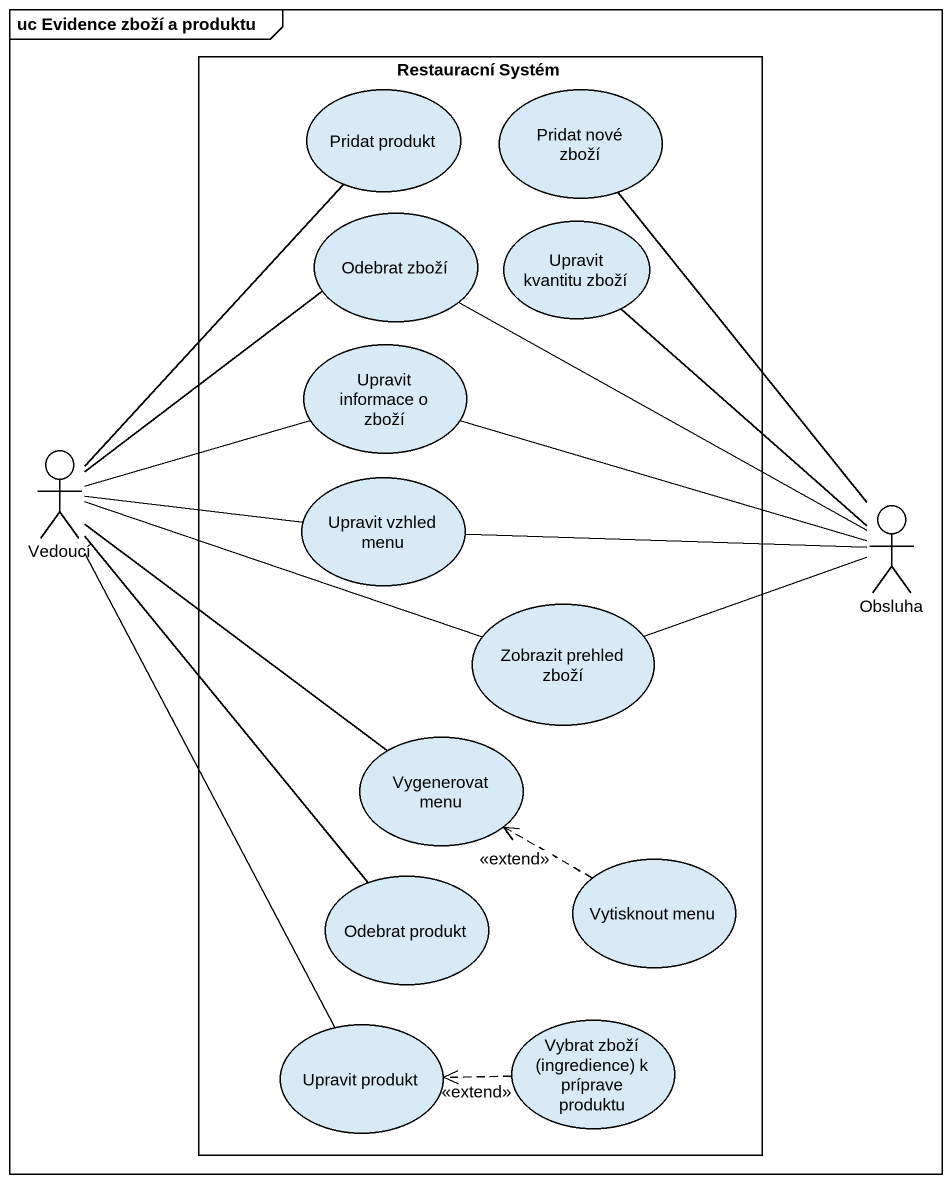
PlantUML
@startuml
mainframe uc Evidence zboží a produktu
rectangle "Restauracní Systém" as Restauracní_Systém {
  usecase "Pridat produkt" as Pridat_produkt
  usecase "Pridat nové zboží" as Pridat_nové_zboží
  usecase "Odebrat zboží" as Odebrat_zboží
  usecase "Upravit kvantitu zboží" as Upravit_kvantitu_zboží
  usecase "Upravit informace o zboží" as Upravit_informace_o_zboží
  usecase "Upravit vzhled menu" as Upravit_vzhled_menu
  usecase "Zobrazit prehled zboží" as Zobrazit_prehled_zboží
  usecase "Vygenerovat menu" as Vygenerovat_menu
  usecase "Vytisknout menu" as Vytisknout_menu
  usecase "Odebrat produkt" as Odebrat_produkt
  usecase "Upravit produkt" as Upravit_produkt
  usecase "Vybrat zboží (ingredience) k príprave produktu" as Vybrat_zboží_ingredience_k
}
actor Vedoucí
actor Obsluha
Pridat_nové_zboží -- Obsluha
Odebrat_zboží -- Vedoucí
Odebrat_zboží -- Obsluha
Upravit_kvantitu_zboží -- Obsluha
Upravit_informace_o_zboží -right- Obsluha
Vedoucí -up- Pridat_produkt
Vedoucí -right- Upravit_informace_o_zboží
Vedoucí -right- Zobrazit_prehled_zboží
Upravit_vzhled_menu -left- Vedoucí
Obsluha -left- Upravit_vzhled_menu
Obsluha -left- Zobrazit_prehled_zboží
Vygenerovat_menu -up- Vedoucí
Vytisknout_menu .left.> Vygenerovat_menu : <<extend>>
Odebrat_produkt -up- Vedoucí
Upravit_produkt -up- Vedoucí
Vybrat_zboží_ingredience_k .left.> Upravit_produkt : <<extend>>
@enduml
